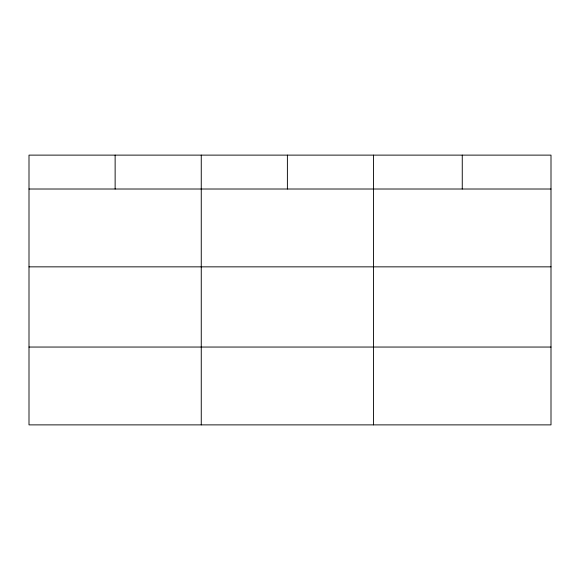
<?xml version="1.0" encoding="UTF-8"?>
<svg xmlns="http://www.w3.org/2000/svg" width="580" height="580" viewBox="0 0 580 580"><rect width="100%" height="100%" fill="white"/><g stroke="black" fill="none" stroke-linecap="round" stroke-linejoin="round"><path stroke-width="0.87" d="M551 266.851L551 155.121L29 155.121L29 424.879L551 424.879L551 266.851L29 266.851M29 189.015L551 189.015M29 347.05L551 347.05M462.26 155.121L462.26 189.015M373.52 155.121L373.52 424.879M287.39 155.121L287.39 189.015M201.26 155.121L201.26 424.879M115.13 155.121L115.13 189.015"/></g></svg>
